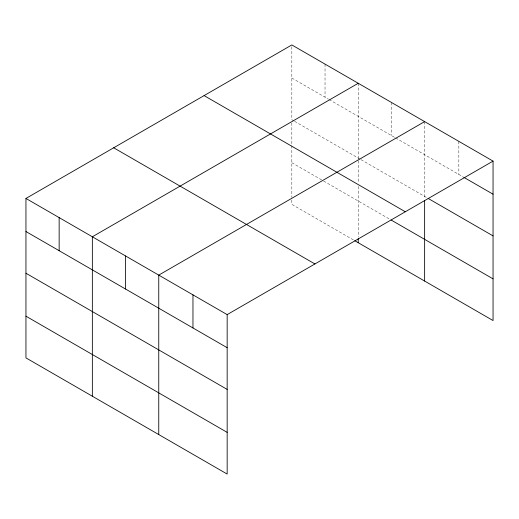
<?xml version="1.0" encoding="UTF-8"?>
<svg xmlns="http://www.w3.org/2000/svg" width="519" height="519" viewBox="0 0 519 519"><rect width="100%" height="100%" fill="white"/><g stroke="black" fill="none" stroke-linecap="round" stroke-linejoin="round"><path stroke-width="0.39" stroke-dasharray="2.6 1.95" d="M291.834 78.025L328.488 99.187M329.182 99.59L394.894 137.529M395.582 137.924L463.032 176.862M293.91 120.921L291.834 119.72L291.834 44.939M294.597 121.323L360.309 159.255M361.003 159.657L427.429 198.011M291.834 162.687L322.961 180.657M323.648 181.053L391.436 220.192M353.394 239.927L291.834 204.382L291.834 197.966M458.841 141.363L458.841 174.449M424.633 121.615L424.633 198.829M391.436 102.444L391.436 135.53M358.233 83.274L358.233 183.188M358.233 186.431L358.233 237.105M325.03 64.109L325.03 97.189M291.834 122.964L291.834 144.853M291.834 145.664L291.834 197.168"/><path stroke-width="0.78" d="M25.95 198.446L227.166 314.618L227.166 474.061L25.95 357.889L25.95 198.446L291.834 44.939L493.05 161.111L493.05 320.554L354.775 240.725M358.233 83.274L92.35 236.781L92.35 396.224M424.633 121.615L158.756 275.115L158.756 434.565M227.166 314.618L493.05 161.111M463.726 177.271L493.05 194.197M428.123 198.414L493.05 235.892M204.09 95.593L405.307 211.765M391.436 220.192L493.05 278.859M113.693 147.785L314.91 263.957M25.95 231.532L227.166 347.704M25.95 273.228L227.166 389.399M25.95 316.188L227.166 432.366M424.633 200.451L424.633 281.058M358.233 238.714L358.233 242.723M192.964 294.87L192.964 327.95M125.553 255.951L125.553 289.038M59.153 217.61L59.153 250.696"/></g></svg>
